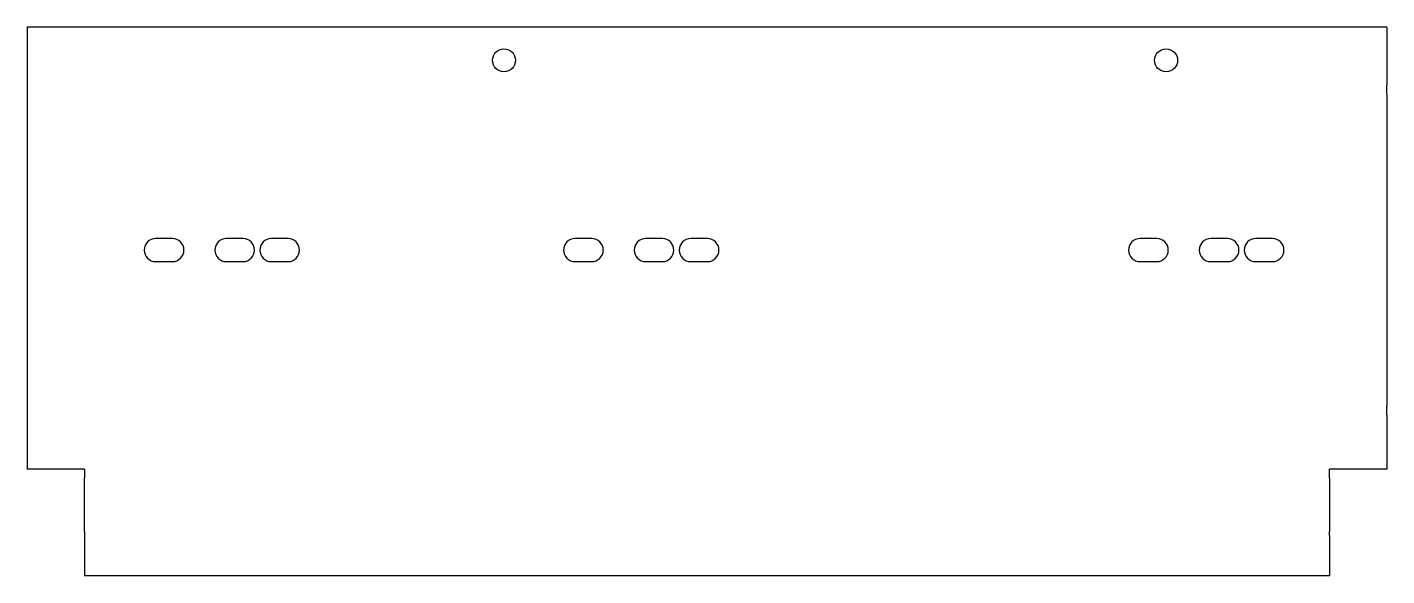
# Model space of a CAD drawing. Header units: millimetres. Extents: x 146 to 454, y 114 to 238.
import ezdxf

# ---------------------------------------------------------------- set-up
doc = ezdxf.new("R2010")
doc.units = ezdxf.units.MM
doc.layers.add('Default', color=7, linetype='Continuous')
doc.layers.add('LATERAL_DO_QUADR', color=7, linetype='Continuous')

# ---------------------------------------------------------------- blocks, each defined once
blk = doc.blocks.new('SE')
at = {"layer": 'LATERAL_DO_QUADR', "color": 7, "linetype": 'Continuous'}
for p, q in [((454.29, 238.3), (146.29, 238.3)), ((146.29, 238.3), (146.29, 225.2)), ((454.29, 238.3), (454.29, 225.2)), ((146.29, 225.2), (146.29, 223.17)), ((454.29, 223.17), (454.29, 225.2)), ((146.29, 223.17), (146.29, 152.47)), ((454.29, 223.17), (454.29, 152.47)), ((179.19, 190.42), (175.39, 190.42)), ((195.19, 190.42), (191.39, 190.42)), ((205.39, 190.42), (201.59, 190.42)), ((274.19, 190.42), (270.39, 190.42)), ((290.19, 190.42), (286.39, 190.42)), ((300.39, 190.42), (296.59, 190.42)), ((402.19, 190.42), (398.39, 190.42)), ((418.19, 190.42), (414.39, 190.42)), ((428.39, 190.42), (424.59, 190.42)), ((175.39, 185.22), (179.19, 185.22)), ((191.39, 185.22), (195.19, 185.22)), ((201.59, 185.22), (205.39, 185.22)), ((270.39, 185.22), (274.19, 185.22)), ((286.39, 185.22), (290.19, 185.22)), ((296.59, 185.22), (300.39, 185.22)), ((398.39, 185.22), (402.19, 185.22)), ((414.39, 185.22), (418.19, 185.22)), ((424.59, 185.22), (428.39, 185.22)), ((146.29, 152.47), (146.29, 150.43)), ((454.29, 150.43), (454.29, 152.47)), ((146.29, 150.43), (146.29, 138.23)), ((454.29, 150.43), (454.29, 138.23)), ((159.29, 138.23), (146.29, 138.23)), ((159.29, 138.23), (159.29, 136.19)), ((159.29, 124.09), (159.29, 136.19)), ((454.29, 138.23), (441.29, 138.23)), ((441.29, 136.19), (441.29, 138.23)), ((441.29, 136.19), (441.29, 124.09)), ((159.29, 124.09), (159.29, 123.15)), ((441.29, 123.15), (441.29, 124.09)), ((159.29, 123.15), (159.29, 114.05)), ((441.29, 123.15), (441.29, 114.05)), ((441.29, 114.05), (159.29, 114.05))]:
    blk.add_line(p, q, dxfattribs=at)
for centre in [(254.29, 230.8), (404.29, 230.8)]:
    blk.add_circle(centre, 2.6, dxfattribs=at)
for centre, start, end in [((175.39, 187.82), 90, 270), ((179.19, 187.82), 270, 90), ((191.39, 187.82), 90, 270), ((195.19, 187.82), 270, 90), ((201.59, 187.82), 90, 270), ((205.39, 187.82), 270, 90), ((270.39, 187.82), 90, 270), ((274.19, 187.82), 270, 90), ((286.39, 187.82), 90, 270), ((290.19, 187.82), 270, 90), ((296.59, 187.82), 90, 270), ((300.39, 187.82), 270, 90), ((398.39, 187.82), 90, 270), ((402.19, 187.82), 270, 90), ((414.39, 187.82), 90, 270), ((418.19, 187.82), 270, 90), ((424.59, 187.82), 90, 270), ((428.39, 187.82), 270, 90)]:
    blk.add_arc(centre, 2.6, start, end, dxfattribs=at)

msp = doc.modelspace()

# ---------------------------------------------------------------- block references
at = {"layer": 'Default'}
msp.add_blockref('SE', (0, 0), dxfattribs=at)

doc.saveas('drawing.dxf')
